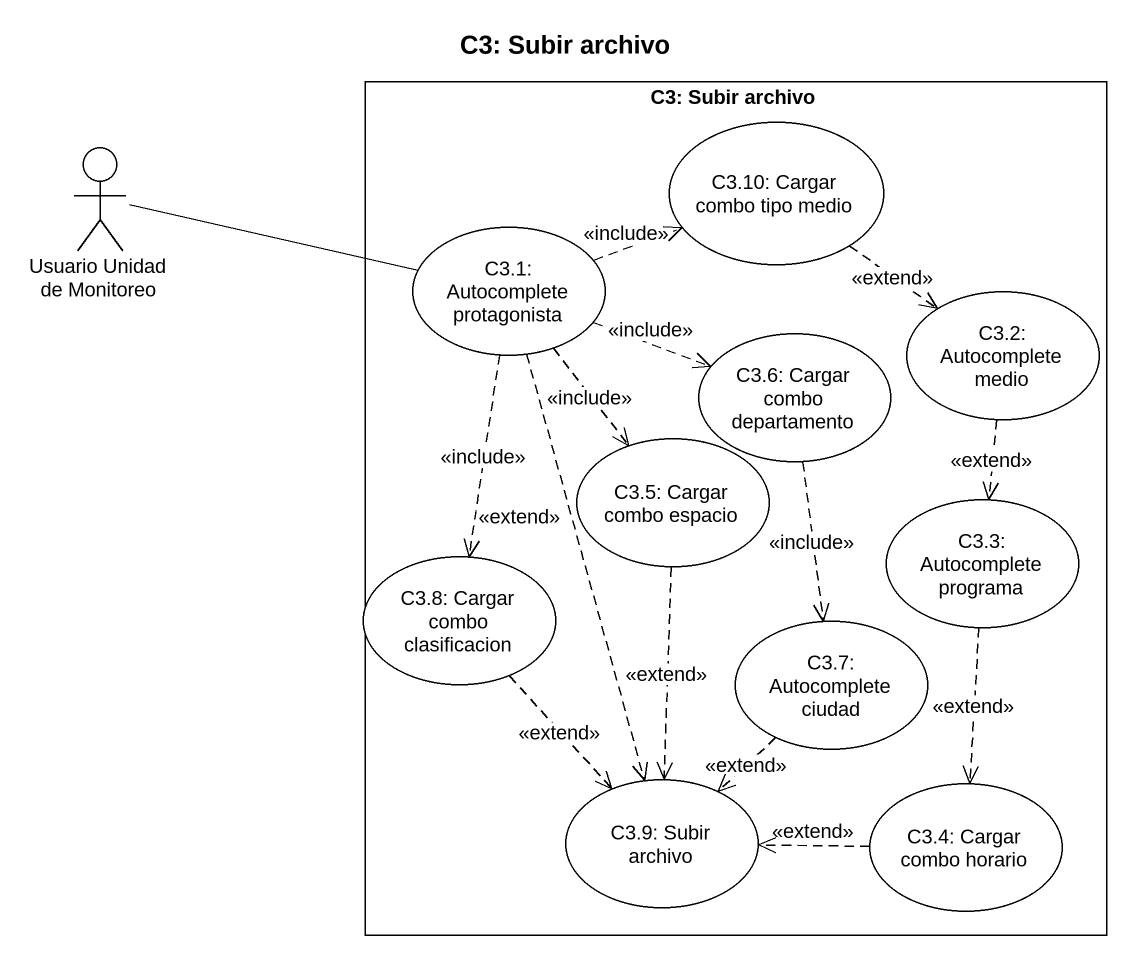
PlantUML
@startuml
title C3: Subir archivo
rectangle "C3: Subir archivo" as C3_Subir_archivo {
  usecase "C3.10: Cargar combo tipo medio" as C3_10_Cargar_combo_tipo
  usecase "C3.1: Autocomplete protagonista" as C3_1_Autocomplete
  usecase "C3.6: Cargar combo departamento" as C3_6_Cargar_combo
  usecase "C3.2: Autocomplete medio" as C3_2_Autocomplete_medio
  usecase "C3.5: Cargar combo espacio" as C3_5_Cargar_combo_espacio
  usecase "C3.3: Autocomplete programa" as C3_3_Autocomplete_programa
  usecase "C3.8: Cargar combo clasificacion" as C3_8_Cargar_combo
  usecase "C3.7: Autocomplete ciudad" as C3_7_Autocomplete_ciudad
  usecase "C3.9: Subir archivo" as C3_9_Subir_archivo
  usecase "C3.4: Cargar combo horario" as C3_4_Cargar_combo_horario
}
actor "Usuario Unidad de Monitoreo" as Usuario_Unidad_de_Monitoreo
Usuario_Unidad_de_Monitoreo -right- C3_1_Autocomplete
C3_10_Cargar_combo_tipo ..> C3_2_Autocomplete_medio : <<extend>>
C3_1_Autocomplete .right.> C3_10_Cargar_combo_tipo : <<include>>
C3_1_Autocomplete .right.> C3_6_Cargar_combo : <<include>>
C3_1_Autocomplete ..> C3_5_Cargar_combo_espacio : <<include>>
C3_1_Autocomplete ..> C3_8_Cargar_combo : <<include>>
C3_1_Autocomplete ..> C3_9_Subir_archivo : <<extend>>
C3_6_Cargar_combo ..> C3_7_Autocomplete_ciudad : <<include>>
C3_2_Autocomplete_medio ..> C3_3_Autocomplete_programa : <<extend>>
C3_5_Cargar_combo_espacio ..> C3_9_Subir_archivo : <<extend>>
C3_3_Autocomplete_programa ..> C3_4_Cargar_combo_horario : <<extend>>
C3_8_Cargar_combo ..> C3_9_Subir_archivo : <<extend>>
C3_7_Autocomplete_ciudad ..> C3_9_Subir_archivo : <<extend>>
C3_4_Cargar_combo_horario .left.> C3_9_Subir_archivo : <<extend>>
@enduml
